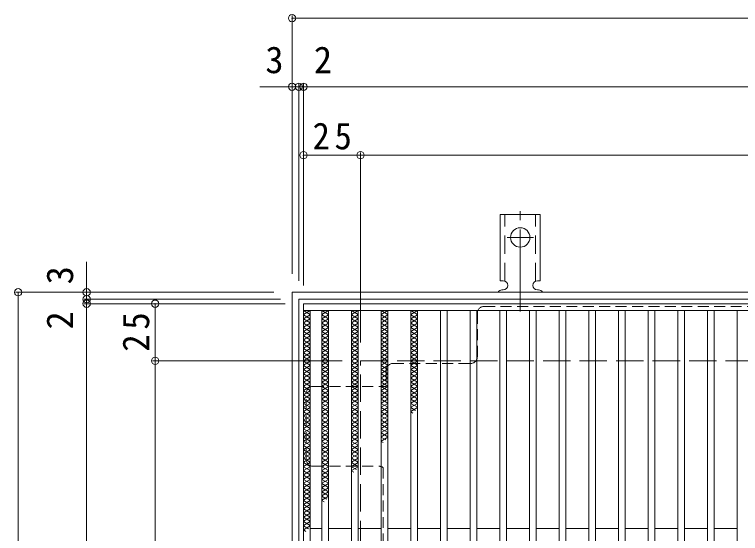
# Model space of a CAD drawing. Units: millimetres at full size, sheet at 1:4. Extents: x -926 to 1052, y -789 to 724.
# Drawn here: x -913.3 to -595.2, y 483.8 to 711 of the extents above; entities that cross this region are included whole.
import ezdxf
from ezdxf.enums import TextEntityAlignment as Align

# ---------------------------------------------------------------- set-up
doc = ezdxf.new("R2010")
doc.units = ezdxf.units.MM
doc.header["$LTSCALE"] = 4
doc.header["$PDMODE"] = 32
doc.header["$PDSIZE"] = 3.2
for name, pattern in [('CHAIN2', [12, 9, -1, 1, -1]), ('DASHED1', [1.8, 1.2, -0.6]), ('DASHED2', [3, 2, -1]), ('DASHED3', [4, 3, -1])]:
    doc.linetypes.add(name, pattern=pattern)
for name, color, linetype, lineweight in [('A-1', 3, 'Continuous', 9), ('A-2', 3, 'Continuous', 9), ('A-4', 7, 'Continuous', 9), ('A-7', 2, 'Continuous', 9), ('A-9', 6, 'Continuous', 9), ('A-A', 3, 'Continuous', 9)]:
    doc.layers.add(name, color=color, linetype=linetype, lineweight=lineweight)
doc.styles.add('ＭＳ ゴシック', font='')
doc.styles.get('ＭＳ ゴシック').set_extended_font_data('MS Gothic')

msp = doc.modelspace()

# ---------------------------------------------------------------- linework, layer by layer
at = {"layer": 'A-1', "color": 2}
for p, q in [((-788.713, 586.362), (-284.713, 586.362)), ((-788.713, 82.362), (-788.713, 586.362))]:
    msp.add_line(p, q, dxfattribs=at)
msp.add_lwpolyline([(-791.713, 79.362), (-791.713, 589.362), (-281.713, 589.362), (-281.713, 79.362)], close=True, dxfattribs=at)
at = {"layer": 'A-1', "color": 2, "linetype": 'DASHED3'}
msp.add_lwpolyline([(-761.713, 109.362), (-761.713, 559.362), (-311.713, 559.362), (-311.713, 109.362)], close=True, dxfattribs=at)
at = {"layer": 'A-2'}
for p, q in [((-786.713, 584.362), (-286.713, 584.362)), ((-786.713, 584.362), (-786.713, 84.362)), ((-786.713, 581.362), (-286.713, 581.362)), ((-783.713, 581.362), (-783.713, 87.362)), ((-778.713, 581.362), (-778.713, 87.362)), ((-775.713, 581.362), (-775.713, 87.362)), ((-765.713, 581.362), (-765.713, 87.362)), ((-762.713, 581.362), (-762.713, 87.362)), ((-752.713, 581.362), (-752.713, 87.362)), ((-749.713, 581.362), (-749.713, 87.362)), ((-739.713, 581.362), (-739.713, 87.362)), ((-736.713, 581.362), (-736.713, 87.362)), ((-726.713, 581.362), (-726.713, 87.362)), ((-723.713, 581.362), (-723.713, 87.362)), ((-713.713, 581.362), (-713.713, 87.362)), ((-710.713, 581.362), (-710.713, 87.362)), ((-700.713, 581.362), (-700.713, 87.362)), ((-697.713, 581.362), (-697.713, 87.362)), ((-687.713, 581.362), (-687.713, 87.362)), ((-684.713, 581.362), (-684.713, 87.362)), ((-674.713, 581.362), (-674.713, 87.362)), ((-671.713, 581.362), (-671.713, 87.362)), ((-661.713, 581.362), (-661.713, 87.362)), ((-658.713, 581.362), (-658.713, 87.362)), ((-648.713, 581.362), (-648.713, 87.362)), ((-645.713, 581.362), (-645.713, 87.362)), ((-635.713, 581.362), (-635.713, 87.362)), ((-632.713, 581.362), (-632.713, 87.362)), ((-622.713, 581.362), (-622.713, 87.362)), ((-619.713, 581.362), (-619.713, 87.362)), ((-609.713, 581.362), (-609.713, 87.362)), ((-606.713, 581.362), (-606.713, 87.362)), ((-596.713, 581.362), (-596.713, 87.362)), ((-778.713, 485.862), (-783.713, 485.862)), ((-765.713, 485.862), (-775.713, 485.862)), ((-752.713, 485.862), (-762.713, 485.862)), ((-739.713, 485.862), (-749.713, 485.862)), ((-726.713, 485.862), (-736.713, 485.862)), ((-713.713, 485.862), (-723.713, 485.862)), ((-700.713, 485.862), (-710.713, 485.862)), ((-687.713, 485.862), (-697.713, 485.862)), ((-674.713, 485.862), (-684.713, 485.862)), ((-661.713, 485.862), (-671.713, 485.862)), ((-648.713, 485.862), (-658.713, 485.862)), ((-635.713, 485.862), (-645.713, 485.862)), ((-622.713, 485.862), (-632.713, 485.862)), ((-609.713, 485.862), (-619.713, 485.862)), ((-596.713, 485.862), (-606.713, 485.862))]:
    msp.add_line(p, q, dxfattribs=at)
at = {"layer": 'A-4'}
for p, q in [((-791.713, 710.562), (-791.713, 597.362)), ((-791.713, 709.362), (-281.713, 709.362)), ((-805.844, 679.362), (-788.713, 679.362)), ((-788.713, 680.562), (-788.713, 594.362)), ((-788.713, 679.362), (-786.713, 679.362)), ((-786.713, 680.562), (-786.713, 592.362)), ((-786.713, 679.362), (-286.713, 679.362)), ((-761.713, 649.362), (-786.713, 649.362)), ((-761.713, 650.562), (-761.713, 567.362)), ((-761.713, 649.362), (-311.713, 649.362)), ((-881.713, 602.629), (-881.713, 586.362)), ((-912.913, 589.362), (-799.713, 589.362)), ((-911.713, 589.362), (-911.713, 79.362)), ((-882.913, 586.362), (-796.713, 586.362)), ((-881.713, 586.362), (-881.713, 584.362)), ((-882.913, 584.362), (-794.713, 584.362)), ((-881.713, 584.362), (-881.713, 84.362)), ((-851.713, 559.362), (-851.713, 584.362)), ((-852.913, 559.362), (-769.713, 559.362)), ((-851.713, 559.362), (-851.713, 109.362))]:
    msp.add_line(p, q, dxfattribs=at)
for p in [(-791.713, 709.362), (-791.713, 679.362), (-788.713, 679.362), (-786.713, 679.362), (-786.713, 649.362), (-761.713, 649.362), (-761.713, 649.362), (-911.713, 589.362), (-881.713, 589.362), (-881.713, 586.362), (-881.713, 584.362), (-851.713, 584.362), (-851.713, 559.362), (-851.713, 559.362)]:
    msp.add_point(p, dxfattribs=at)
at = {"layer": 'A-7', "linetype": 'DASHED1'}
for p, q in [((-707.512, 583.166), (-365.914, 583.166)), ((-710.512, 561.166), (-710.512, 580.166)), ((-747.513, 558.166), (-713.512, 558.166)), ((-750.513, 555.166), (-750.513, 548.166)), ((-782.516, 548.166), (-750.513, 548.166)), ((-785.516, 516.165), (-785.516, 545.166)), ((-782.516, 513.165), (-753.508, 513.165)), ((-751.713, 512.568), (-751.713, 352.463))]:
    msp.add_line(p, q, dxfattribs=at)
for centre, start, end in [((-707.512, 580.166), 90, 180), ((-713.512, 561.166), 270, 0), ((-747.513, 555.166), 90, 180), ((-782.516, 545.166), 90, 180), ((-782.516, 516.165), 180, 270), ((-753.508, 510.165), 53.23778, 90)]:
    msp.add_arc(centre, 3, start, end, dxfattribs=at)
at = {"layer": 'A-9'}
for p, q in [((-786.713, 581.362), (-783.713, 579.63)), ((-783.713, 581.362), (-786.713, 579.63)), ((-786.713, 579.515), (-783.713, 577.783)), ((-783.713, 579.515), (-786.713, 577.783)), ((-778.713, 581.362), (-775.713, 579.63)), ((-775.713, 581.362), (-778.713, 579.63)), ((-778.713, 579.515), (-775.713, 577.783)), ((-775.713, 579.515), (-778.713, 577.783)), ((-765.713, 581.362), (-762.713, 579.63)), ((-762.713, 581.362), (-765.713, 579.63)), ((-765.713, 579.515), (-762.713, 577.783)), ((-762.713, 579.515), (-765.713, 577.783)), ((-752.713, 581.362), (-749.713, 579.63)), ((-749.713, 581.362), (-752.713, 579.63)), ((-752.713, 579.515), (-749.713, 577.783)), ((-749.713, 579.515), (-752.713, 577.783)), ((-739.713, 581.362), (-736.713, 579.63)), ((-736.713, 581.362), (-739.713, 579.63)), ((-739.713, 579.515), (-736.713, 577.783)), ((-736.713, 579.515), (-739.713, 577.783)), ((-786.713, 577.667), (-783.713, 575.935)), ((-783.713, 577.667), (-786.713, 575.935)), ((-786.713, 575.82), (-783.713, 574.088)), ((-783.713, 575.82), (-786.713, 574.088)), ((-778.713, 577.667), (-775.713, 575.935)), ((-775.713, 577.667), (-778.713, 575.935)), ((-778.713, 575.82), (-775.713, 574.088)), ((-775.713, 575.82), (-778.713, 574.088)), ((-765.713, 577.667), (-762.713, 575.935)), ((-762.713, 577.667), (-765.713, 575.935)), ((-765.713, 575.82), (-762.713, 574.088)), ((-762.713, 575.82), (-765.713, 574.088)), ((-752.713, 577.667), (-749.713, 575.935)), ((-749.713, 577.667), (-752.713, 575.935)), ((-752.713, 575.82), (-749.713, 574.088)), ((-749.713, 575.82), (-752.713, 574.088)), ((-739.713, 577.667), (-736.713, 575.935)), ((-736.713, 577.667), (-739.713, 575.935)), ((-739.713, 575.82), (-736.713, 574.088)), ((-736.713, 575.82), (-739.713, 574.088)), ((-786.713, 573.972), (-783.713, 572.24)), ((-783.713, 573.972), (-786.713, 572.24)), ((-778.713, 573.972), (-775.713, 572.24)), ((-775.713, 573.972), (-778.713, 572.24)), ((-765.713, 573.972), (-762.713, 572.24)), ((-762.713, 573.972), (-765.713, 572.24)), ((-752.713, 573.972), (-749.713, 572.24)), ((-749.713, 573.972), (-752.713, 572.24)), ((-739.713, 573.972), (-736.713, 572.24)), ((-736.713, 573.972), (-739.713, 572.24)), ((-786.713, 572.125), (-783.713, 570.393)), ((-783.713, 572.125), (-786.713, 570.393)), ((-786.713, 570.277), (-783.713, 568.545)), ((-783.713, 570.277), (-786.713, 568.545)), ((-778.713, 572.125), (-775.713, 570.393)), ((-775.713, 572.125), (-778.713, 570.393)), ((-778.713, 570.277), (-775.713, 568.545)), ((-775.713, 570.277), (-778.713, 568.545)), ((-765.713, 572.125), (-762.713, 570.393)), ((-762.713, 572.125), (-765.713, 570.393)), ((-765.713, 570.277), (-762.713, 568.545)), ((-762.713, 570.277), (-765.713, 568.545)), ((-752.713, 572.125), (-749.713, 570.393)), ((-749.713, 572.125), (-752.713, 570.393)), ((-752.713, 570.277), (-749.713, 568.545)), ((-749.713, 570.277), (-752.713, 568.545)), ((-739.713, 572.125), (-736.713, 570.393)), ((-736.713, 572.125), (-739.713, 570.393)), ((-739.713, 570.277), (-736.713, 568.545)), ((-736.713, 570.277), (-739.713, 568.545)), ((-783.713, 568.43), (-786.713, 566.698)), ((-786.713, 568.43), (-783.713, 566.698)), ((-786.713, 566.582), (-783.713, 564.85)), ((-783.713, 566.582), (-786.713, 564.85)), ((-775.713, 568.43), (-778.713, 566.698)), ((-778.713, 568.43), (-775.713, 566.698)), ((-778.713, 566.582), (-775.713, 564.85)), ((-775.713, 566.582), (-778.713, 564.85)), ((-762.713, 568.43), (-765.713, 566.698)), ((-765.713, 568.43), (-762.713, 566.698)), ((-765.713, 566.582), (-762.713, 564.85)), ((-762.713, 566.582), (-765.713, 564.85)), ((-749.713, 568.43), (-752.713, 566.698)), ((-752.713, 568.43), (-749.713, 566.698)), ((-752.713, 566.582), (-749.713, 564.85)), ((-749.713, 566.582), (-752.713, 564.85)), ((-736.713, 568.43), (-739.713, 566.698)), ((-739.713, 568.43), (-736.713, 566.698)), ((-739.713, 566.582), (-736.713, 564.85)), ((-736.713, 566.582), (-739.713, 564.85)), ((-786.713, 564.735), (-783.713, 563.003)), ((-783.713, 564.735), (-786.713, 563.003)), ((-778.713, 564.735), (-775.713, 563.003)), ((-775.713, 564.735), (-778.713, 563.003)), ((-765.713, 564.735), (-762.713, 563.003)), ((-762.713, 564.735), (-765.713, 563.003)), ((-752.713, 564.735), (-749.713, 563.003)), ((-749.713, 564.735), (-752.713, 563.003)), ((-739.713, 564.735), (-736.713, 563.003)), ((-736.713, 564.735), (-739.713, 563.003)), ((-786.713, 562.887), (-783.713, 561.155)), ((-783.713, 562.887), (-786.713, 561.155)), ((-786.713, 561.039), (-783.713, 559.307)), ((-783.713, 561.039), (-786.713, 559.307)), ((-778.713, 562.887), (-775.713, 561.155)), ((-775.713, 562.887), (-778.713, 561.155)), ((-778.713, 561.039), (-775.713, 559.307)), ((-775.713, 561.039), (-778.713, 559.307)), ((-765.713, 562.887), (-762.713, 561.155)), ((-762.713, 562.887), (-765.713, 561.155)), ((-765.713, 561.039), (-762.713, 559.307)), ((-762.713, 561.039), (-765.713, 559.307)), ((-752.713, 562.887), (-749.713, 561.155)), ((-749.713, 562.887), (-752.713, 561.155)), ((-752.713, 561.039), (-749.713, 559.307)), ((-749.713, 561.039), (-752.713, 559.307)), ((-739.713, 562.887), (-736.713, 561.155)), ((-736.713, 562.887), (-739.713, 561.155)), ((-739.713, 561.039), (-736.713, 559.307)), ((-736.713, 561.039), (-739.713, 559.307)), ((-783.713, 559.192), (-786.713, 557.46)), ((-786.713, 559.192), (-783.713, 557.46)), ((-783.713, 557.344), (-786.713, 555.612)), ((-786.713, 557.344), (-783.713, 555.612)), ((-775.713, 559.192), (-778.713, 557.46)), ((-778.713, 559.192), (-775.713, 557.46)), ((-775.713, 557.344), (-778.713, 555.612)), ((-778.713, 557.344), (-775.713, 555.612)), ((-762.713, 559.192), (-765.713, 557.46)), ((-765.713, 559.192), (-762.713, 557.46)), ((-762.713, 557.344), (-765.713, 555.612)), ((-765.713, 557.344), (-762.713, 555.612)), ((-749.713, 559.192), (-752.713, 557.46)), ((-752.713, 559.192), (-749.713, 557.46)), ((-749.713, 557.344), (-752.713, 555.612)), ((-752.713, 557.344), (-749.713, 555.612)), ((-736.713, 559.192), (-739.713, 557.46)), ((-739.713, 559.192), (-736.713, 557.46)), ((-736.713, 557.344), (-739.713, 555.612)), ((-739.713, 557.344), (-736.713, 555.612)), ((-783.713, 555.497), (-786.713, 553.765)), ((-786.713, 555.497), (-783.713, 553.765)), ((-783.713, 553.649), (-786.713, 551.917)), ((-786.713, 553.649), (-783.713, 551.917)), ((-775.713, 555.497), (-778.713, 553.765)), ((-778.713, 555.497), (-775.713, 553.765)), ((-775.713, 553.649), (-778.713, 551.917)), ((-778.713, 553.649), (-775.713, 551.917)), ((-762.713, 555.497), (-765.713, 553.765)), ((-765.713, 555.497), (-762.713, 553.765)), ((-762.713, 553.649), (-765.713, 551.917)), ((-765.713, 553.649), (-762.713, 551.917)), ((-749.713, 555.497), (-752.713, 553.765)), ((-752.713, 555.497), (-749.713, 553.765)), ((-749.713, 553.649), (-752.713, 551.917)), ((-752.713, 553.649), (-749.713, 551.917)), ((-736.713, 555.497), (-739.713, 553.765)), ((-739.713, 555.497), (-736.713, 553.765)), ((-736.713, 553.649), (-739.713, 551.917)), ((-739.713, 553.649), (-736.713, 551.917)), ((-783.713, 551.801), (-786.713, 550.069)), ((-786.713, 551.801), (-783.713, 550.069)), ((-775.713, 551.801), (-778.713, 550.069)), ((-778.713, 551.801), (-775.713, 550.069)), ((-762.713, 551.801), (-765.713, 550.069)), ((-765.713, 551.801), (-762.713, 550.069)), ((-749.713, 551.801), (-752.713, 550.069)), ((-752.713, 551.801), (-749.713, 550.069)), ((-736.713, 551.801), (-739.713, 550.069)), ((-739.713, 551.801), (-736.713, 550.069)), ((-783.713, 549.954), (-786.713, 548.222)), ((-786.713, 549.954), (-783.713, 548.222)), ((-783.713, 548.106), (-786.713, 546.374)), ((-786.713, 548.106), (-783.713, 546.374)), ((-775.713, 549.954), (-778.713, 548.222)), ((-778.713, 549.954), (-775.713, 548.222)), ((-775.713, 548.106), (-778.713, 546.374)), ((-778.713, 548.106), (-775.713, 546.374)), ((-762.713, 549.954), (-765.713, 548.222)), ((-765.713, 549.954), (-762.713, 548.222)), ((-762.713, 548.106), (-765.713, 546.374)), ((-765.713, 548.106), (-762.713, 546.374)), ((-749.713, 549.954), (-752.713, 548.222)), ((-752.713, 549.954), (-749.713, 548.222)), ((-749.713, 548.106), (-752.713, 546.374)), ((-752.713, 548.106), (-749.713, 546.374)), ((-736.713, 549.954), (-739.713, 548.222)), ((-739.713, 549.954), (-736.713, 548.222)), ((-736.713, 548.106), (-739.713, 546.374)), ((-739.713, 548.106), (-736.713, 546.374)), ((-783.713, 546.259), (-786.713, 544.527)), ((-786.713, 546.259), (-783.713, 544.527)), ((-783.713, 544.411), (-786.713, 542.679)), ((-786.713, 544.411), (-783.713, 542.679)), ((-775.713, 546.259), (-778.713, 544.527)), ((-778.713, 546.259), (-775.713, 544.527)), ((-775.713, 544.411), (-778.713, 542.679)), ((-778.713, 544.411), (-775.713, 542.679)), ((-762.713, 546.259), (-765.713, 544.527)), ((-765.713, 546.259), (-762.713, 544.527)), ((-762.713, 544.411), (-765.713, 542.679)), ((-765.713, 544.411), (-762.713, 542.679)), ((-749.713, 546.259), (-752.713, 544.527)), ((-752.713, 546.259), (-749.713, 544.527)), ((-749.713, 544.411), (-752.713, 542.679)), ((-752.713, 544.411), (-749.713, 542.679)), ((-736.713, 546.259), (-739.713, 544.527)), ((-739.713, 546.259), (-736.713, 544.527)), ((-736.713, 544.411), (-739.713, 542.679)), ((-739.713, 544.411), (-736.713, 542.679)), ((-783.713, 542.564), (-786.713, 540.831)), ((-786.713, 542.564), (-783.713, 540.832)), ((-775.713, 542.564), (-778.713, 540.831)), ((-778.713, 542.564), (-775.713, 540.832)), ((-762.713, 542.564), (-765.713, 540.831)), ((-765.713, 542.564), (-762.713, 540.832)), ((-749.713, 542.564), (-752.713, 540.831)), ((-752.713, 542.564), (-749.713, 540.832)), ((-736.713, 542.564), (-739.713, 540.831)), ((-739.713, 542.564), (-736.713, 540.832)), ((-783.713, 540.716), (-786.713, 538.984)), ((-786.713, 540.716), (-783.713, 538.984)), ((-783.713, 538.868), (-786.713, 537.136)), ((-786.713, 538.868), (-783.713, 537.136)), ((-775.713, 540.716), (-778.713, 538.984)), ((-778.713, 540.716), (-775.713, 538.984)), ((-775.713, 538.868), (-778.713, 537.136)), ((-778.713, 538.868), (-775.713, 537.136)), ((-762.713, 540.716), (-765.713, 538.984)), ((-765.713, 540.716), (-762.713, 538.984)), ((-762.713, 538.868), (-765.713, 537.136)), ((-765.713, 538.868), (-762.713, 537.136)), ((-749.713, 540.716), (-752.713, 538.984)), ((-752.713, 540.716), (-749.713, 538.984)), ((-749.713, 538.868), (-752.713, 537.136)), ((-752.713, 538.868), (-749.713, 537.136)), ((-736.713, 540.716), (-739.713, 538.984)), ((-739.713, 540.716), (-736.713, 538.984)), ((-736.713, 538.868), (-739.713, 537.136)), ((-739.713, 538.868), (-737.613, 537.656)), ((-783.713, 537.021), (-786.713, 535.289)), ((-786.713, 537.021), (-783.713, 535.289)), ((-783.713, 535.173), (-786.713, 533.441)), ((-786.713, 535.173), (-783.713, 533.441)), ((-775.713, 537.021), (-778.713, 535.289)), ((-778.713, 537.021), (-775.713, 535.289)), ((-775.713, 535.173), (-778.713, 533.441)), ((-778.713, 535.173), (-775.713, 533.441)), ((-762.713, 537.021), (-765.713, 535.289)), ((-765.713, 537.021), (-762.713, 535.289)), ((-762.713, 535.173), (-765.713, 533.441)), ((-765.713, 535.173), (-762.713, 533.441)), ((-749.713, 537.021), (-752.713, 535.289)), ((-752.713, 537.021), (-749.713, 535.289)), ((-749.713, 535.173), (-752.713, 533.441)), ((-752.713, 535.173), (-749.713, 533.441)), ((-739.713, 537.021), (-738.784, 536.485)), ((-783.713, 533.326), (-786.713, 531.593)), ((-786.713, 533.326), (-783.713, 531.594)), ((-783.713, 531.478), (-786.713, 529.746)), ((-786.713, 531.478), (-783.713, 529.746)), ((-775.713, 533.326), (-778.713, 531.593)), ((-778.713, 533.326), (-775.713, 531.594)), ((-775.713, 531.478), (-778.713, 529.746)), ((-778.713, 531.478), (-775.713, 529.746)), ((-762.713, 533.326), (-765.713, 531.593)), ((-765.713, 533.326), (-762.713, 531.594)), ((-762.713, 531.478), (-765.713, 529.746)), ((-765.713, 531.478), (-762.713, 529.746)), ((-749.713, 533.326), (-752.713, 531.593)), ((-752.713, 533.326), (-749.713, 531.594)), ((-749.713, 531.478), (-752.713, 529.746)), ((-752.713, 531.478), (-749.713, 529.746)), ((-783.713, 529.63), (-786.713, 527.898)), ((-786.713, 529.63), (-783.713, 527.898)), ((-775.713, 529.63), (-778.713, 527.898)), ((-778.713, 529.63), (-775.713, 527.898)), ((-762.713, 529.63), (-765.713, 527.898)), ((-765.713, 529.63), (-762.713, 527.898)), ((-749.713, 529.63), (-752.713, 527.898)), ((-752.713, 529.63), (-749.713, 527.898)), ((-783.713, 527.783), (-786.713, 526.051)), ((-786.713, 527.783), (-783.713, 526.051)), ((-783.713, 525.935), (-786.713, 524.203)), ((-786.713, 525.935), (-783.713, 524.203)), ((-775.713, 527.783), (-778.713, 526.051)), ((-778.713, 527.783), (-775.713, 526.051)), ((-775.713, 525.935), (-778.713, 524.203)), ((-778.713, 525.935), (-775.713, 524.203)), ((-762.713, 527.783), (-765.713, 526.051)), ((-765.713, 527.783), (-762.713, 526.051)), ((-762.713, 525.935), (-765.713, 524.203)), ((-765.713, 525.935), (-762.713, 524.203)), ((-749.713, 527.783), (-752.713, 526.051)), ((-752.713, 527.783), (-749.713, 526.051)), ((-749.713, 525.935), (-752.713, 524.203)), ((-752.713, 525.935), (-750.571, 524.698)), ((-783.713, 524.088), (-786.713, 522.355)), ((-786.713, 524.088), (-783.713, 522.356)), ((-783.713, 522.24), (-786.713, 520.508)), ((-786.713, 522.24), (-783.713, 520.508)), ((-775.713, 524.088), (-778.713, 522.355)), ((-778.713, 524.088), (-775.713, 522.356)), ((-775.713, 522.24), (-778.713, 520.508)), ((-778.713, 522.24), (-775.713, 520.508)), ((-762.713, 524.088), (-765.713, 522.355)), ((-765.713, 524.088), (-762.713, 522.356)), ((-762.713, 522.24), (-765.713, 520.508)), ((-765.713, 522.24), (-762.713, 520.508)), ((-752.713, 524.088), (-751.742, 523.527)), ((-783.713, 520.392), (-786.713, 518.66)), ((-786.713, 520.392), (-783.713, 518.66)), ((-783.713, 518.545), (-786.713, 516.813)), ((-786.713, 518.545), (-783.713, 516.813)), ((-775.713, 520.392), (-778.713, 518.66)), ((-778.713, 520.392), (-775.713, 518.66)), ((-775.713, 518.545), (-778.713, 516.813)), ((-778.713, 518.545), (-775.713, 516.813)), ((-762.713, 520.392), (-765.713, 518.66)), ((-765.713, 520.392), (-762.713, 518.66)), ((-762.713, 518.545), (-765.713, 516.813)), ((-765.713, 518.545), (-762.713, 516.813)), ((-783.713, 516.697), (-786.713, 514.965)), ((-786.713, 516.697), (-783.713, 514.965)), ((-775.713, 516.697), (-778.713, 514.965)), ((-778.713, 516.697), (-775.713, 514.965)), ((-762.713, 516.697), (-765.713, 514.965)), ((-765.713, 516.697), (-762.713, 514.965)), ((-783.713, 514.85), (-786.713, 513.118)), ((-786.713, 514.85), (-783.713, 513.118)), ((-783.713, 513.002), (-786.713, 511.27)), ((-786.713, 513.002), (-783.713, 511.27)), ((-775.713, 514.85), (-778.713, 513.118)), ((-778.713, 514.85), (-775.713, 513.118)), ((-775.713, 513.002), (-778.713, 511.27)), ((-778.713, 513.002), (-775.713, 511.27)), ((-762.713, 514.85), (-765.713, 513.118)), ((-765.713, 514.85), (-762.713, 513.118)), ((-762.713, 513.002), (-765.713, 511.27)), ((-765.713, 513.002), (-763.528, 511.741)), ((-783.713, 511.154), (-786.713, 509.422)), ((-786.713, 511.154), (-783.713, 509.422)), ((-783.713, 509.307), (-786.713, 507.575)), ((-786.713, 509.307), (-783.713, 507.575)), ((-775.713, 511.154), (-778.713, 509.422)), ((-778.713, 511.154), (-775.713, 509.422)), ((-775.713, 509.307), (-778.713, 507.575)), ((-778.713, 509.307), (-775.713, 507.575)), ((-765.713, 511.154), (-764.7, 510.569)), ((-783.713, 507.459), (-786.713, 505.727)), ((-786.713, 507.459), (-783.713, 505.727)), ((-775.713, 507.459), (-778.713, 505.727)), ((-778.713, 507.459), (-775.713, 505.727)), ((-783.713, 505.612), (-786.713, 503.88)), ((-786.713, 505.612), (-783.713, 503.88)), ((-783.713, 503.764), (-786.713, 502.032)), ((-786.713, 503.764), (-783.713, 502.032)), ((-775.713, 505.612), (-778.713, 503.88)), ((-778.713, 505.612), (-775.713, 503.88)), ((-775.713, 503.764), (-778.713, 502.032)), ((-778.713, 503.764), (-775.713, 502.032)), ((-783.713, 501.916), (-786.713, 500.184)), ((-786.713, 501.916), (-783.713, 500.184)), ((-783.713, 500.069), (-786.713, 498.337)), ((-786.713, 500.069), (-783.713, 498.337)), ((-775.713, 501.916), (-778.713, 500.184)), ((-778.713, 501.916), (-775.713, 500.184)), ((-775.713, 500.069), (-778.713, 498.337)), ((-778.713, 500.069), (-776.486, 498.783)), ((-783.713, 498.221), (-786.713, 496.489)), ((-786.713, 498.221), (-783.713, 496.489)), ((-783.713, 496.374), (-786.713, 494.642)), ((-786.713, 496.374), (-783.713, 494.642)), ((-778.713, 498.221), (-777.657, 497.612)), ((-783.713, 494.526), (-786.713, 492.794)), ((-786.713, 494.526), (-783.713, 492.794)), ((-783.713, 492.679), (-786.713, 490.946)), ((-786.713, 492.679), (-783.713, 490.947)), ((-783.713, 490.831), (-786.713, 489.099)), ((-786.713, 490.831), (-783.713, 489.099)), ((-783.713, 488.983), (-786.713, 487.251)), ((-786.713, 488.983), (-783.713, 487.251)), ((-783.713, 487.136), (-786.713, 485.404)), ((-786.713, 487.136), (-784.444, 485.825)), ((-786.713, 485.288), (-785.615, 484.654))]:
    msp.add_line(p, q, dxfattribs=at)
at = {"layer": 'A-A', "color": 7, "linetype": 'CHAIN2'}
for p, q in [((-691.713, 580.894), (-691.713, 628.294)), ((-697.489, 613.362), (-685.937, 613.362))]:
    msp.add_line(p, q, dxfattribs=at)
at = {"layer": 'A-A'}
for p, q in [((-700.463, 594.362), (-700.463, 623.362)), ((-682.963, 623.362), (-700.463, 623.362)), ((-682.963, 594.362), (-682.963, 623.362)), ((-700.463, 594.362), (-699.213, 594.362)), ((-682.963, 594.362), (-684.213, 594.362)), ((-699.713, 590.362), (-699.213, 590.362)), ((-684.217, 590.362), (-683.704, 590.362))]:
    msp.add_line(p, q, dxfattribs=at)
at = {"layer": 'A-A', "linetype": 'DASHED2'}
for p, q in [((-698.463, 594.216), (-698.463, 623.362)), ((-684.963, 594.216), (-684.963, 623.362))]:
    msp.add_line(p, q, dxfattribs=at)
at = {"layer": 'A-A'}
msp.add_circle((-691.713, 613.362), 4.25, dxfattribs=at)
for centre, start, end in [((-699.213, 592.362), 270, 90), ((-684.213, 592.362), 90, 269.8667), ((-699.713, 588.362), 90.27596, 150.00047), ((-683.713, 588.362), 29.99927, 89.75836)]:
    msp.add_arc(centre, 2, start, end, dxfattribs=at)

# ---------------------------------------------------------------- texts
at = {"layer": 'A-4', "color": 2, "style": 'ＭＳ ゴシック'}
for s, p in [('3', (-803.414, 681.762)), ('2', (-782.15, 681.762))]:
    msp.add_text(s, height=11.73, dxfattribs=at).set_placement(p, align=Align.BOTTOM_LEFT)
for s, p in [('3', (-884.113, 592.814)), ('2', (-884.113, 573.057))]:
    msp.add_text(s, height=11.73, rotation=90, dxfattribs=at).set_placement(p, align=Align.BOTTOM_LEFT)
at = {"layer": 'A-4', "color": 2, "insert": (-782.713, 651.762), "char_height": 11.73, "attachment_point": 7, "style": 'ＭＳ ゴシック'}
msp.add_mtext('\\T1.27;\\W0.95;25', dxfattribs=at)
at = {"layer": 'A-4', "color": 2, "insert": (-854.113, 563.362), "char_height": 11.73, "attachment_point": 7, "rotation": 90, "style": 'ＭＳ ゴシック'}
msp.add_mtext('\\T1.27;\\W0.95;25', dxfattribs=at)

doc.saveas('drawing.dxf')
